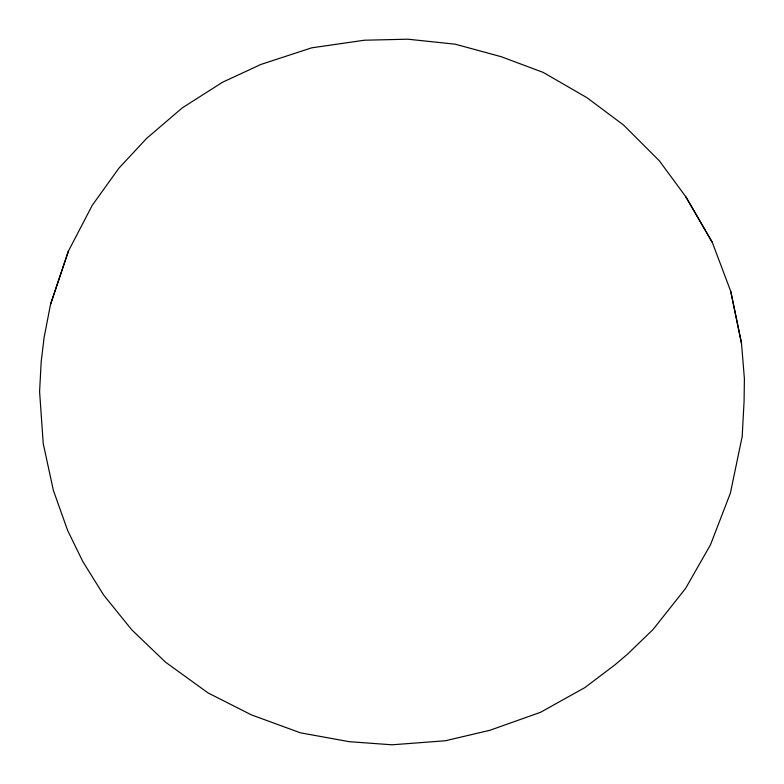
<?xml version="1.0" encoding="UTF-8"?>
<svg xmlns="http://www.w3.org/2000/svg" width="784" height="784" viewBox="0 0 784 784"><rect width="100%" height="100%" fill="white"/><g stroke="black" fill="none" stroke-linecap="round" stroke-linejoin="round"><path stroke-width="1.18" d="M50.519 304.378L44.1 337.571L41.18 361.708L39.592 391.618L43.218 443.499L53.341 490.284L67.659 530.484L82.781 561.481L103.615 594.987L131.781 629.836L165.581 662.215L208.015 692.899L251.252 714.812L300.419 732.815L349.341 741.693L392.029 744.8L445.302 740.772L489.843 730.306L540.46 712.333L584.805 687.637L614.999 664.812L627.533 654.15L653.052 629.503L685.549 588.47L710.5 544.753L730.374 493.185L742.193 436.443L744.085 401.163L744.408 378.858L741.507 343.363L730.776 291.462L712.303 242.383L685.814 196.764L659.403 160.867L623.515 124.989L586.853 97.618L543.145 72.383L501.378 56.762L455.239 44.188L407.847 39.2L364.442 40.219L311.728 47.824L260.954 64.425L222.489 82.261L182.27 107.888L146.579 138.445L119.021 168.05L92.267 205.29L68.394 251.154L50.519 304.378L68.394 251.154M712.303 242.383L685.814 196.764M741.507 343.363L730.776 291.462"/></g></svg>
